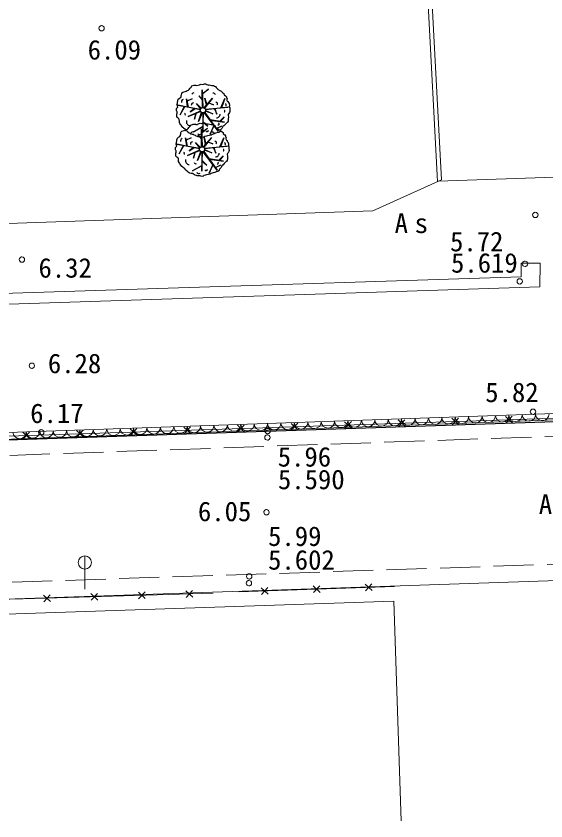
# Model space of a CAD drawing. Units: millimetres, scale not verified. Extents: x -205250 to 205250, y -143500 to 143500.
# Drawn here: x -64699 to -44900, y -31157 to -1061 of the extents above; entities that cross this region are included whole.
import ezdxf
from ezdxf.enums import TextEntityAlignment as Align

# ---------------------------------------------------------------- set-up
doc = ezdxf.new("R2010")
doc.units = ezdxf.units.MM
doc.header["$LTSCALE"] = 500
doc.linetypes.add('DOTTED', pattern=[1.75, 0.25, -1.5])
doc.linetypes.add('USER1', pattern=[4, 3, -1])
for name, color, linetype, lineweight in [('0-1_現況図面', 7, 'Continuous', 13), ('0-2_単点（標高）', 7, 'DOTTED', 18), ('0-3_トラバー基準点・ＫＢＭ', 7, 'Continuous', 13), ('0-5_用地区域', 7, 'Continuous', 25)]:
    doc.layers.add(name, color=color, linetype=linetype, lineweight=lineweight)
doc.styles.add('ＭＳ ゴシック', font='')
doc.styles.get('ＭＳ ゴシック').set_extended_font_data('MS Gothic')

msp = doc.modelspace()

# ---------------------------------------------------------------- linework, layer by layer
at = {"layer": '0-1_現況図面'}
for p, q in [((-49576.9, 4462.2), (-48947.1, -7248.2)), ((-48800.4, -7181.8), (-49427, 4469)), ((-51370, -8345), (-48800.4, -7181.8)), ((-48929, -7240), (-42919, -7032)), ((-107110, -10278), (-51370, -8345)), ((-45123.2, -11183.5), (-73772.2, -12113.1)), ((-29255.7, -15396), (-81347.5, -17193.8)), ((-29474.7, -15643.4), (-47500.7, -16265.4)), ((-52163, -16472.2), (-52421, -16230.6)), ((-52421, -16230.6), (-52163, -16472.2)), ((-52412.8, -16480.4), (-52171.2, -16222.4)), ((-52171.2, -16222.4), (-52412.8, -16480.4)), ((-50159.3, -16406.5), (-50417.3, -16164.9)), ((-50417.3, -16164.9), (-50159.3, -16406.5)), ((-50409.1, -16414.7), (-50167.5, -16156.7)), ((-50167.5, -16156.7), (-50409.1, -16414.7)), ((-48155.5, -16340.9), (-48413.6, -16099.2)), ((-48413.6, -16099.2), (-48155.5, -16340.9)), ((-48405.4, -16349), (-48163.7, -16091)), ((-48163.7, -16091), (-48405.4, -16349)), ((-46151.8, -16275.2), (-46409.9, -16033.5)), ((-46409.9, -16033.5), (-46151.8, -16275.2)), ((-46401.7, -16283.3), (-46160, -16025.3)), ((-46160, -16025.3), (-46401.7, -16283.3)), ((-62431.5, -16808.9), (-62189.8, -16550.9)), ((-62189.8, -16550.9), (-62431.5, -16808.9)), ((-60177.9, -16735), (-60435.9, -16493.4)), ((-60435.9, -16493.4), (-60177.9, -16735)), ((-60427.7, -16743.2), (-60186.1, -16485.2)), ((-60186.1, -16485.2), (-60427.7, -16743.2)), ((-58174.2, -16669.3), (-58432.2, -16427.7)), ((-58432.2, -16427.7), (-58174.2, -16669.3)), ((-58424, -16677.5), (-58182.3, -16419.5)), ((-58182.3, -16419.5), (-58424, -16677.5)), ((-56170.4, -16603.6), (-56428.5, -16362)), ((-56428.5, -16362), (-56170.4, -16603.6)), ((-56420.3, -16611.8), (-56178.6, -16353.8)), ((-56178.6, -16353.8), (-56420.3, -16611.8)), ((-54166.7, -16537.9), (-54424.8, -16296.3)), ((-54424.8, -16296.3), (-54166.7, -16537.9)), ((-54416.6, -16546.1), (-54174.9, -16288.1)), ((-54174.9, -16288.1), (-54416.6, -16546.1)), ((-64185.3, -16866.4), (-64443.4, -16624.7)), ((-64443.4, -16624.7), (-64185.3, -16866.4)), ((-64435.2, -16874.6), (-64193.5, -16616.6)), ((-64193.5, -16616.6), (-64435.2, -16874.6)), ((-62181.6, -16800.7), (-62439.7, -16559.1)), ((-62439.7, -16559.1), (-62181.6, -16800.7)), ((-62130, -22494), (-62130.9, -21244)), ((-58353.7, -22550.6), (-58096.3, -22792.9)), ((-58103.8, -22543), (-58346.2, -22800.5)), ((-50552, -22392), (-56380, -22589)), ((-55537.8, -22435.5), (-55279.5, -22676.9)), ((-55288, -22427), (-55529.4, -22685.3)), ((-53595.2, -22369.8), (-53336.8, -22611.2)), ((-53345.3, -22361.3), (-53586.7, -22619.7)), ((-51652.5, -22304.1), (-51394.2, -22545.5)), ((-51402.6, -22295.7), (-51644, -22554)), ((-63675.7, -22711.1), (-63418.3, -22953.4)), ((-63425.8, -22703.5), (-63668.2, -22961)), ((-61901.7, -22657.6), (-61644.3, -22899.9)), ((-61651.8, -22650), (-61894.2, -22907.5)), ((-60127.7, -22604.1), (-59870.3, -22846.4)), ((-59877.8, -22596.5), (-60120.2, -22854)), ((-50303.2, -31157.3), (-50578, -22945))]:
    msp.add_line(p, q, dxfattribs=at)
at = {"layer": '0-1_現況図面', "linetype": 'USER1'}
msp.add_line((-84837, -22890), (-31689, -21134), dxfattribs=at)
at = {"layer": '0-1_現況図面', "lineweight": 25}
for points in [[(-58674.7, -4363.9), (-58657.4, -4224.8), (-58637.1, -4166.8), (-58596.7, -4126.2), (-58541.8, -4103), (-58527.3, -4065.4), (-58527.3, -4036.4), (-58512.9, -4007.4), (-58507.1, -3955.2), (-58501.3, -3926.2), (-58469.5, -3905.9), (-58385.7, -3882.8), (-58342.4, -3865.4), (-58307.7, -3842.2), (-58258.5, -3833.5), (-58229.6, -3804.5), (-58209.4, -3772.6), (-58195, -3749.4), (-58154.5, -3714.6), (-58134.3, -3674.1), (-58047.6, -3642.2), (-57998.4, -3645.1), (-57958, -3650.9), (-57894.4, -3648), (-57851, -3630.6), (-57822.1, -3619), (-57787.4, -3610.3), (-57744.1, -3613.2), (-57700.7, -3604.5), (-57657.4, -3595.8), (-57622.7, -3595.8), (-57602.5, -3607.4), (-57573.6, -3624.8), (-57538.9, -3630.6), (-57512.9, -3639.3), (-57484, -3633.5), (-57379.9, -3656.7), (-57322.1, -3656.7), (-57284.5, -3679.9), (-57249.9, -3694.3)], [(-57736.6, -4479.5), (-57739.6, -3819.5), (-57715.6, -4485.5)], [(-57734.7, -3955.6), (-57514.2, -3795.4), (-57724.6, -3973.2)], [(-57249.9, -3694.3), (-57223.9, -3726.2), (-57209.4, -3749.4), (-57174.7, -3781.3), (-57168.9, -3792.9), (-57088, -3848), (-57041.8, -3865.4), (-57015.8, -3894.3), (-56969.5, -3934.9), (-56931.9, -3955.2), (-56926.2, -4007.4), (-56868.4, -4039.3), (-56836.6, -4079.9), (-56833.7, -4111.7), (-56816.3, -4146.5), (-56825, -4195.8), (-56819.2, -4216.1), (-56807.7, -4236.4), (-56778.8, -4256.7), (-56773, -4277), (-56764.3, -4297.2), (-56738.3, -4326.2), (-56729.6, -4387.1), (-56732.5, -4450.9), (-56712.3, -4491.5), (-56712.3, -4529.1), (-56712.3, -4561), (-56706.5, -4627.7), (-56718.1, -4662.5), (-56744.1, -4708.8), (-56770.1, -4740.7), (-56775.9, -4766.8), (-56767.2, -4845.1), (-56770.1, -4897.2), (-56770.1, -4937.8), (-56778.8, -4995.8), (-56801.9, -5033.5), (-56813.4, -5036.4), (-56865.5, -5094.3), (-56891.5, -5114.6)], [(-58290.6, -4458.4), (-58337.5, -4154), (-58268.4, -4461.4)], [(-58319.8, -4232.8), (-58118.2, -4154), (-58307.5, -4241.4)], [(-57738, -4181.1), (-57871.8, -4039.5), (-57745.6, -4196.2)], [(-57669.9, -4495.9), (-57364, -4135.9), (-57655.5, -4500.6)], [(-57583.4, -4394.2), (-57640.4, -4132.9), (-57571.3, -4383)], [(-57047.8, -4493.1), (-56901.3, -4148), (-57027.5, -4494.5)], [(-58431.9, -5253.8), (-58469.5, -5221.9), (-58507.1, -5175.5), (-58533.1, -5134.9), (-58559.1, -5108.8), (-58576.5, -5079.9), (-58593.8, -5042.2), (-58593.8, -4990), (-58599.6, -4932), (-58622.7, -4905.9), (-58657.4, -4871.2), (-58692.1, -4839.3), (-58692.1, -4787.1), (-58692.1, -4752.3), (-58692.1, -4726.2), (-58686.3, -4694.3), (-58683.4, -4659.6), (-58683.4, -4636.4), (-58692.1, -4621.9), (-58703.6, -4598.7), (-58706.5, -4581.3), (-58703.6, -4537.8), (-58703.6, -4511.7), (-58695, -4497.2), (-58660.3, -4462.5), (-58666.1, -4421.9), (-58683.4, -4395.8), (-58689.2, -4361), (-58674.7, -4363.9)], [(-57812.6, -4560.6), (-58656, -4392.1), (-57808.1, -4546)], [(-58416.2, -4440), (-58565.9, -4750.7), (-58397.6, -4446.3)], [(-57795.9, -4523.7), (-57955.9, -4328.8), (-57784.7, -4503.6)], [(-57619.4, -4545.8), (-56769.1, -4467.4), (-57613.4, -4563.9)], [(-57495.8, -4300.8), (-57318.9, -4380), (-57502.2, -4313.7)], [(-57809.5, -4614.3), (-58265.4, -4811), (-57814.7, -4633.2)], [(-58037.7, -4515.7), (-58199.3, -4645.2), (-58022, -4524.7)], [(-57990.7, -4702.6), (-58034.1, -4919.4), (-57974, -4702.5)], [(-57748.6, -4678.4), (-57886.8, -5003.8), (-57766.6, -4666.3)], [(-57718.5, -4680.2), (-57721.6, -5395.6), (-57700.5, -4681.4)], [(-57646.5, -4669.3), (-57153.7, -5368.4), (-57670.5, -4672.3)], [(-57619.4, -4590.5), (-57346, -4711.5), (-57619.4, -4615.1)], [(-57285.8, -4526.4), (-57198.8, -4726.6), (-57264.9, -4530.7)], [(-58708.7, -5823.9), (-58691.4, -5684.8), (-58671.1, -5626.8), (-58630.7, -5586.2), (-58575.8, -5563), (-58561.3, -5525.4), (-58561.3, -5496.4), (-58546.9, -5467.4), (-58541.1, -5415.2), (-58535.3, -5386.2), (-58503.5, -5365.9), (-58419.7, -5342.8), (-58376.4, -5325.4), (-58341.7, -5302.2), (-58292.5, -5293.5), (-58263.6, -5264.5), (-58243.4, -5232.6), (-58229, -5209.4), (-58188.5, -5174.6), (-58168.3, -5134.1), (-58081.6, -5102.2), (-58032.4, -5105.1), (-57992, -5110.9), (-57928.4, -5108), (-57885, -5090.6), (-57856.1, -5079), (-57821.4, -5070.3), (-57778.1, -5073.2), (-57734.7, -5064.5), (-57691.4, -5055.8), (-57656.7, -5055.8), (-57636.5, -5067.4), (-57607.6, -5084.8), (-57572.9, -5090.6), (-57546.9, -5099.3), (-57518, -5093.5), (-57413.9, -5116.7), (-57356.1, -5116.7), (-57318.5, -5139.9), (-57283.9, -5154.3)], [(-56891.5, -5114.6), (-56931.9, -5166.8), (-56972.4, -5195.8), (-57007.1, -5268.3), (-57067.8, -5323.3), (-57079.3, -5372.6), (-57125.6, -5416.1), (-57160.3, -5410.3), (-57244.1, -5445.1), (-57299, -5462.5), (-57371.3, -5482.8), (-57408.8, -5517.5), (-57469.5, -5523.3), (-57547.6, -5534.9), (-57588, -5546.5), (-57651.6, -5566.8), (-57692.1, -5595.8), (-57761.4, -5590), (-57790.3, -5572.6), (-57894.4, -5578.4), (-57923.3, -5566.8), (-57969.5, -5546.5), (-57995.5, -5532), (-58038.9, -5511.7), (-58073.6, -5491.5), (-58096.7, -5491.5), (-58119.8, -5482.8), (-58171.8, -5477), (-58197.8, -5456.7), (-58235.4, -5436.4), (-58264.3, -5413.2), (-58273, -5395.8), (-58307.7, -5369.7), (-58339.5, -5349.4), (-58351, -5332), (-58351, -5317.5), (-58368.4, -5300.1), (-58405.9, -5274.1), (-58426.2, -5259.6), (-58431.9, -5253.8)], [(-57710.6, -5021.5), (-57532.3, -5175.6), (-57703.5, -5009.8)], [(-57443.5, -4957.3), (-56913.3, -5030.9), (-57448.1, -4943.5)], [(-57103.4, -4999.9), (-56928.3, -4829), (-57069.5, -4997.8)], [(-57720.7, -5199.7), (-58073.1, -5383.5), (-57727.6, -5190.6)], [(-57770.6, -5939.5), (-57773.6, -5279.5), (-57749.6, -5945.5)], [(-57768.7, -5415.6), (-57548.2, -5255.4), (-57758.6, -5433.2)], [(-57315.5, -5150.5), (-57445.1, -5470.9), (-57309.9, -5178.6)], [(-57283.9, -5154.3), (-57257.9, -5186.2), (-57243.4, -5209.4), (-57208.7, -5241.3), (-57202.9, -5252.9), (-57122, -5308), (-57075.8, -5325.4), (-57049.8, -5354.3), (-57003.5, -5394.9), (-56965.9, -5415.2), (-56960.2, -5467.4), (-56902.4, -5499.3), (-56870.6, -5539.9), (-56867.7, -5571.7), (-56850.3, -5606.5), (-56859, -5655.8), (-56853.2, -5676.1), (-56841.7, -5696.4), (-56812.8, -5716.7), (-56807, -5737), (-56798.3, -5757.2), (-56772.3, -5786.2), (-56763.6, -5847.1), (-56766.5, -5910.9), (-56746.3, -5951.5), (-56746.3, -5989.1), (-56746.3, -6021), (-56740.5, -6087.7), (-56752.1, -6122.5), (-56778.1, -6168.8), (-56804.1, -6200.7), (-56809.9, -6226.8), (-56801.2, -6305.1), (-56804.1, -6357.2), (-56804.1, -6397.8), (-56812.8, -6455.8), (-56835.9, -6493.5), (-56847.4, -6496.4), (-56899.5, -6554.3), (-56925.5, -6574.6)], [(-57230.9, -5258.8), (-57024.5, -5178.6), (-57219.8, -5275)], [(-58324.6, -5918.4), (-58371.5, -5614), (-58302.4, -5921.4)], [(-58353.8, -5692.8), (-58152.2, -5614), (-58341.5, -5701.4)], [(-57772, -5641.1), (-57905.8, -5499.5), (-57779.6, -5656.2)], [(-57703.9, -5955.9), (-57398, -5595.9), (-57689.5, -5960.6)], [(-57617.4, -5854.2), (-57674.4, -5592.9), (-57605.3, -5843)], [(-57081.8, -5953.1), (-56935.3, -5608), (-57061.5, -5954.5)], [(-58465.9, -6713.8), (-58503.5, -6681.9), (-58541.1, -6635.5), (-58567.1, -6594.9), (-58593.1, -6568.8), (-58610.5, -6539.9), (-58627.8, -6502.2), (-58627.8, -6450), (-58633.6, -6392), (-58656.7, -6365.9), (-58691.4, -6331.2), (-58726.1, -6299.3), (-58726.1, -6247.1), (-58726.1, -6212.3), (-58726.1, -6186.2), (-58720.3, -6154.3), (-58717.4, -6119.6), (-58717.4, -6096.4), (-58726.1, -6081.9), (-58737.6, -6058.7), (-58740.5, -6041.3), (-58737.6, -5997.8), (-58737.6, -5971.7), (-58729, -5957.2), (-58694.3, -5922.5), (-58700.1, -5881.9), (-58717.4, -5855.8), (-58723.2, -5821), (-58708.7, -5823.9)], [(-57846.6, -6020.6), (-58690, -5852.1), (-57842.1, -6006)], [(-58450.2, -5900), (-58599.9, -6210.7), (-58431.6, -5906.3)], [(-58071.7, -5975.7), (-58233.3, -6105.2), (-58056, -5984.7)], [(-57829.9, -5983.7), (-57989.9, -5788.8), (-57818.7, -5963.6)], [(-57653.4, -6005.8), (-56803.1, -5927.4), (-57647.4, -6023.9)], [(-57529.8, -5760.8), (-57352.9, -5840), (-57536.2, -5773.7)], [(-57319.8, -5986.4), (-57232.8, -6186.6), (-57298.9, -5990.7)], [(-57843.5, -6074.3), (-58299.4, -6271), (-57848.7, -6093.2)], [(-58024.7, -6162.6), (-58068.1, -6379.4), (-58008, -6162.5)], [(-57782.6, -6138.4), (-57920.8, -6463.8), (-57800.6, -6126.3)], [(-57752.5, -6140.2), (-57755.6, -6855.6), (-57734.5, -6141.4)], [(-57680.5, -6129.3), (-57187.7, -6828.4), (-57704.5, -6132.3)], [(-57653.4, -6050.5), (-57380, -6171.5), (-57653.4, -6075.1)], [(-57137.4, -6459.9), (-56962.3, -6289), (-57103.5, -6457.8)], [(-56925.5, -6574.6), (-56965.9, -6626.8), (-57006.4, -6655.8), (-57041.1, -6728.3), (-57101.8, -6783.3), (-57113.3, -6832.6), (-57159.6, -6876.1), (-57194.3, -6870.3), (-57278.1, -6905.1), (-57333, -6922.5), (-57405.3, -6942.8), (-57442.8, -6977.5), (-57503.5, -6983.3), (-57581.6, -6994.9), (-57622, -7006.5), (-57685.6, -7026.8), (-57726.1, -7055.8), (-57795.4, -7050), (-57824.3, -7032.6), (-57928.4, -7038.4), (-57957.3, -7026.8), (-58003.5, -7006.5), (-58029.5, -6992), (-58072.9, -6971.7), (-58107.6, -6951.5), (-58130.7, -6951.5), (-58153.8, -6942.8), (-58205.8, -6937), (-58231.8, -6916.7), (-58269.4, -6896.4), (-58298.3, -6873.2), (-58307, -6855.8), (-58341.7, -6829.7), (-58373.5, -6809.4), (-58385, -6792), (-58385, -6777.5), (-58402.4, -6760.1), (-58439.9, -6734.1), (-58460.2, -6719.6), (-58465.9, -6713.8)], [(-57744.6, -6481.5), (-57566.3, -6635.6), (-57737.5, -6469.8)], [(-57477.5, -6417.3), (-56947.3, -6490.9), (-57482.1, -6403.5)], [(-57349.5, -6610.5), (-57479.1, -6930.9), (-57343.9, -6638.6)], [(-57754.7, -6659.7), (-58107.1, -6843.5), (-57761.6, -6650.6)], [(-57264.9, -6718.8), (-57058.5, -6638.6), (-57253.8, -6735)]]:
    msp.add_lwpolyline(points, dxfattribs=at)
at = {"layer": '0-1_現況図面'}
for points in [[(-73769, -11712.8), (-45824, -10806), (-45819, -10296), (-45114.5, -10302.9), (-45123.2, -11183.5)], [(-81346, -17304), (-29249.2, -15595.9), (-81346, -17304)], [(-47501.2, -16265.4), (-79768.5, -17408.3), (-94169.4, -17834.3), (-116945, -18631.9), (-117613.5, -19126), (-118167.4, -19140.2), (-118202.5, -19126.7), (-119821, -17579)], [(-65852.7, -22892.7), (-31908.3, -21741.8), (-29764.9, -23646.9)], [(-57338, -22645), (-64434, -22859), (-65927, -22887), (-75122, -23278)], [(-50578, -22945), (-79973.7, -23928.7), (-79791.3, -29381.4)]]:
    msp.add_lwpolyline(points, dxfattribs=at)
at = {"layer": '0-1_現況図面', "linetype": 'USER1'}
msp.add_lwpolyline([(-29454, -16243), (-79749, -18008), (-94150, -18434), (-116738, -19225)], dxfattribs=at)
at = {"layer": '0-1_現況図面', "lineweight": 25}
for centre in [(-57717, -4582), (-57751, -6042)]:
    msp.add_circle(centre, 98, dxfattribs=at)
at = {"layer": '0-1_現況図面'}
msp.add_circle((-62130.8, -21494), 250, dxfattribs=at)
at = {"layer": '0-1_現況図面', "lineweight": 25}
for centre, radius, start, end in [((-58440.6, -4263.2), 82.5, 103.63327, 203.25869), ((-58066.1, -4002.7), 68.9, 78.72192, 159.36451), ((-57324.3, -4021.9), 79.9, 12.56397, 102.49374), ((-58068.1, -4389.6), 84.8, 91.22678, 187.15998), ((-57224.4, -4336.8), 51.3, 306.0041, 104.80268), ((-56883.9, -4383.2), 40.9, 312.87997, 75.15095), ((-58368.3, -4719.3), 33.1, 123.14829, 276.06594), ((-57207.5, -4734.9), 130.4, 266.3161, 1.88122), ((-56924, -4613.2), 26.6, 257.50626, 102.49374), ((-58183.9, -5004.6), 152.5, 163.39657, 263.9556), ((-57957.2, -5068.8), 52.9, 190.48447, 310.88299), ((-57137.5, -5100.1), 31.5, 235.83963, 74.72937), ((-58100.1, -5462.7), 68.9, 78.72192, 159.36451), ((-57559.9, -5330.3), 49.4, 200.91392, 4.76356), ((-57358.3, -5481.9), 79.9, 12.56397, 102.49374), ((-58474.6, -5723.2), 82.5, 103.63327, 203.25869), ((-57841.3, -5409.6), 84.2, 210.48814, 305.31653), ((-58102.1, -5849.6), 84.8, 91.22678, 187.15998), ((-57258.4, -5796.8), 51.3, 306.0041, 104.80268), ((-56917.9, -5843.2), 40.9, 312.87997, 75.15095), ((-58402.3, -6179.3), 33.1, 123.14829, 276.06594), ((-57241.5, -6194.9), 130.4, 266.3161, 1.88122), ((-56958, -6073.2), 26.6, 257.50626, 102.49374), ((-58217.9, -6464.6), 152.5, 163.39657, 263.9556), ((-57991.2, -6528.8), 52.9, 190.48447, 310.88299), ((-57171.5, -6560.1), 31.5, 235.83963, 74.72937), ((-57875.3, -6869.6), 84.2, 210.48814, 305.31653), ((-57593.9, -6790.3), 49.4, 200.91392, 4.76356)]:
    msp.add_arc(centre, radius, start, end, dxfattribs=at)
at = {"layer": '0-1_現況図面'}
for centre in [(-45534.4, -15957.8), (-45033.5, -15940.5), (-54049.4, -16251.7), (-53548.5, -16234.4), (-53047.7, -16217.1), (-52546.8, -16199.8), (-52045.9, -16182.5), (-51545, -16165.3), (-51044.1, -16148), (-50543.2, -16130.7), (-50042.4, -16113.4), (-49541.5, -16096.1), (-49040.6, -16078.8), (-48539.7, -16061.5), (-48038.8, -16044.3), (-47538, -16027), (-47037.1, -16009.7), (-46536.2, -15992.4), (-46035.3, -15975.1), (-62564.4, -16545.6), (-62063.5, -16528.3), (-61562.7, -16511), (-61061.8, -16493.7), (-60560.9, -16476.4), (-60060, -16459.1), (-59559.1, -16441.8), (-59058.2, -16424.6), (-58557.4, -16407.3), (-58056.5, -16390), (-57555.6, -16372.7), (-57054.7, -16355.4), (-56553.8, -16338.1), (-56053, -16320.8), (-55552.1, -16303.6), (-55051.2, -16286.3), (-54550.3, -16269), (-64568, -16614.7), (-64067.1, -16597.4), (-63566.2, -16580.1), (-63065.3, -16562.8)]:
    msp.add_arc(centre, 250.6, 181.97661, 1.97661, dxfattribs=at)
at = {"layer": '0-2_単点（標高）', "linetype": 'Continuous', "lineweight": 13}
for centre in [(-61505, -1517), (-45295, -8497), (-64480, -10166), (-45681, -10325), (-45880, -10981), (-64112, -14135), (-45382, -15857), (-63758, -16626), (-55298, -16577), (-55308, -16820), (-55342, -19616), (-55988, -22013), (-55997, -22267)]:
    msp.add_circle(centre, 100, dxfattribs=at)
at = {"layer": '0-2_単点（標高）'}
for centre, start, end in [((-61505, -1517), 90, 270), ((-61505, -1517), 270, 90), ((-45295, -8497), 90, 270), ((-45295, -8497), 270, 90), ((-64480, -10166), 90, 270), ((-64480, -10166), 270, 90), ((-45681, -10325), 90, 270), ((-45681, -10325), 270, 90), ((-45880, -10981), 90, 270), ((-45880, -10981), 270, 90), ((-64112, -14135), 90, 270), ((-64112, -14135), 270, 90), ((-45382, -15857), 90, 270), ((-45382, -15857), 270, 90), ((-63758, -16626), 90, 270), ((-63758, -16626), 270, 90), ((-55298, -16577), 90, 270), ((-55298, -16577), 270, 90), ((-55308, -16820), 90, 270), ((-55308, -16820), 270, 90), ((-55342, -19616), 90, 270), ((-55342, -19616), 270, 90), ((-55988, -22013), 90, 270), ((-55988, -22013), 270, 90), ((-55997, -22267), 90, 270), ((-55997, -22267), 270, 90)]:
    msp.add_arc(centre, 100, start, end, dxfattribs=at)
at = {"layer": '0-5_用地区域', "color": 1}
msp.add_line((-118318.2, -18676), (69038, -12442), dxfattribs=at)

# ---------------------------------------------------------------- texts
at = {"layer": '0-2_単点（標高）', "style": 'ＭＳ ゴシック'}
for s, p in [('6.09', (-62025.2, -2906.1)), ('5.72', (-48482.6, -10078.2)), ('5.619', (-48445.6, -10875.6)), ('6.32', (-63862.1, -11062.3)), ('6.28', (-63511.5, -14635)), ('5.82', (-47166.6, -15716.8)), ('6.17', (-64172.9, -16500.7)), ('5.96', (-54921.4, -18128.1)), ('5.590', (-54914.3, -18974.2)), ('6.05', (-57903.7, -20169.6)), ('5.99', (-55282.2, -21096.6)), ('5.602', (-55282.8, -21981.3))]:
    msp.add_text(s, height=733.1, dxfattribs=at).set_placement(p, align=Align.BOTTOM_LEFT)
at = {"layer": '0-3_トラバー基準点・ＫＢＭ', "char_height": 733.1, "attachment_point": 7, "style": 'ＭＳ ゴシック'}
for insert in [(-50552.7, -9186.6), (-45164.9, -19695.5)]:
    msp.add_mtext('\\T1.5;As', dxfattribs=dict(at, insert=insert))

doc.saveas('drawing.dxf')
